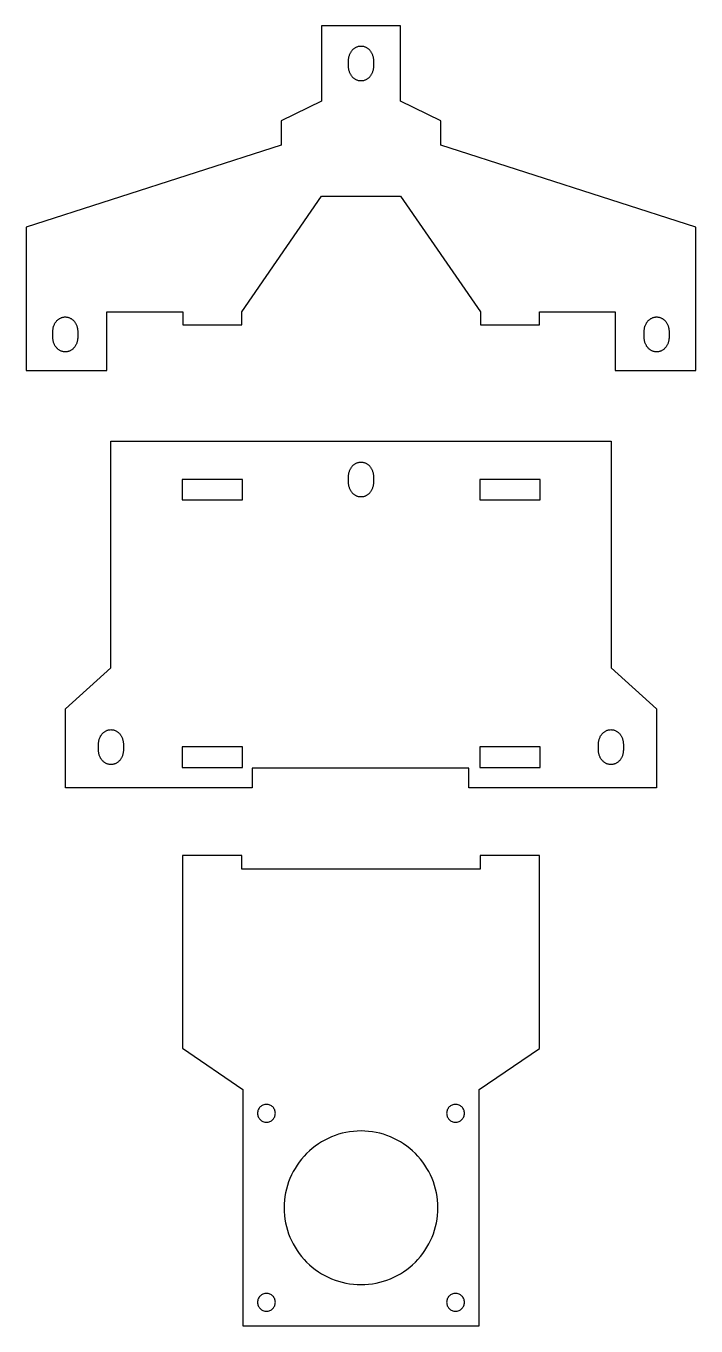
# Model space of a CAD drawing. Extents: x 169 to 761, y 293 to 637.
# Drawn here: x 168.8 to 338.8, y 307 to 637 of the extents above; entities that cross this region are included whole.
import ezdxf

# ---------------------------------------------------------------- set-up
doc = ezdxf.new("R2010")
doc.units = 0
doc.layers.add('CAMADA_1', color=7, linetype='CONTINUOUS')

msp = doc.modelspace()

# ---------------------------------------------------------------- linework, layer by layer
at = {"layer": 'CAMADA_1'}
for points in [[(318.32, 557.01), (318.32, 549.58), (338.82, 549.58), (338.82, 579.61), (338.82, 585.95), (274.08, 606.77), (274.07, 606.77), (274.07, 612.89), (263.82, 617.88), (263.82, 636.99), (243.82, 636.99), (243.82, 617.9), (233.57, 612.89), (233.57, 606.77), (233.56, 606.77), (168.82, 585.95), (168.82, 579.61), (168.82, 549.58), (189.32, 549.58), (189.32, 553.93), (189.32, 564.43), (208.62, 564.43), (208.62, 561.13), (223.62, 561.13), (223.62, 564.43), (243.82, 593.78), (263.82, 593.79), (284.12, 564.43), (284.12, 561.16), (299.12, 561.16), (299.12, 564.43), (318.32, 564.43)], [(250.67, 626.83), (250.67, 628.27), (250.67, 628.46), (250.69, 628.65), (250.71, 628.83), (250.73, 629.01), (250.77, 629.18), (250.81, 629.35), (250.86, 629.52), (250.92, 629.69), (250.98, 629.85), (251.05, 630), (251.13, 630.16), (251.21, 630.3), (251.3, 630.45), (251.39, 630.58), (251.49, 630.72), (251.59, 630.84), (251.7, 630.96), (251.82, 631.08), (251.94, 631.18), (252.06, 631.29), (252.19, 631.38), (252.32, 631.47), (252.45, 631.55), (252.59, 631.62), (252.74, 631.69), (252.88, 631.74), (253.03, 631.79), (253.19, 631.83), (253.34, 631.86), (253.5, 631.89), (253.66, 631.9), (253.82, 631.91), (253.98, 631.9), (254.14, 631.89), (254.3, 631.86), (254.45, 631.83), (254.61, 631.79), (254.76, 631.74), (254.9, 631.69), (255.05, 631.62), (255.19, 631.55), (255.32, 631.47), (255.45, 631.38), (255.58, 631.29), (255.7, 631.18), (255.82, 631.08), (255.94, 630.96), (256.05, 630.84), (256.15, 630.72), (256.25, 630.58), (256.34, 630.45), (256.43, 630.3), (256.51, 630.16), (256.59, 630), (256.66, 629.85), (256.72, 629.69), (256.78, 629.52), (256.83, 629.35), (256.87, 629.18), (256.91, 629.01), (256.93, 628.83), (256.95, 628.65), (256.97, 628.46), (256.97, 628.27), (256.97, 626.71), (256.97, 626.67), (256.97, 626.48), (256.95, 626.3), (256.93, 626.12), (256.91, 625.94), (256.87, 625.76), (256.83, 625.59), (256.78, 625.42), (256.72, 625.26), (256.66, 625.1), (256.59, 624.94), (256.51, 624.79), (256.43, 624.64), (256.34, 624.5), (256.25, 624.36), (256.15, 624.23), (256.05, 624.1), (255.94, 623.98), (255.82, 623.87), (255.7, 623.76), (255.58, 623.66), (255.45, 623.56), (255.32, 623.48), (255.19, 623.4), (255.05, 623.32), (254.9, 623.26), (254.76, 623.2), (254.61, 623.15), (254.45, 623.11), (254.3, 623.08), (254.14, 623.06), (253.98, 623.04), (253.82, 623.04), (253.66, 623.04), (253.5, 623.06), (253.34, 623.08), (253.19, 623.11), (253.03, 623.15), (252.88, 623.2), (252.74, 623.26), (252.59, 623.32), (252.45, 623.4), (252.32, 623.48), (252.19, 623.56), (252.06, 623.66), (251.94, 623.76), (251.82, 623.87), (251.7, 623.98), (251.59, 624.1), (251.49, 624.23), (251.39, 624.36), (251.3, 624.5), (251.21, 624.64), (251.13, 624.79), (251.05, 624.94), (250.98, 625.1), (250.92, 625.26), (250.86, 625.42), (250.81, 625.59), (250.77, 625.76), (250.73, 625.94), (250.71, 626.12), (250.69, 626.3), (250.67, 626.48), (250.67, 626.67)], [(175.64, 558.08), (175.64, 559.52), (175.64, 559.71), (175.65, 559.89), (175.67, 560.07), (175.7, 560.25), (175.73, 560.43), (175.78, 560.6), (175.83, 560.77), (175.88, 560.93), (175.95, 561.09), (176.02, 561.25), (176.09, 561.4), (176.17, 561.55), (176.26, 561.69), (176.35, 561.83), (176.45, 561.96), (176.56, 562.09), (176.67, 562.21), (176.78, 562.32), (176.9, 562.43), (177.02, 562.53), (177.15, 562.62), (177.28, 562.71), (177.42, 562.79), (177.56, 562.86), (177.7, 562.93), (177.85, 562.99), (178, 563.04), (178.15, 563.08), (178.31, 563.11), (178.46, 563.13), (178.62, 563.15), (178.79, 563.15), (178.95, 563.15), (179.11, 563.13), (179.26, 563.11), (179.42, 563.08), (179.57, 563.04), (179.72, 562.99), (179.87, 562.93), (180.01, 562.86), (180.15, 562.79), (180.29, 562.71), (180.42, 562.62), (180.55, 562.53), (180.67, 562.43), (180.79, 562.32), (180.9, 562.21), (181.01, 562.09), (181.12, 561.96), (181.22, 561.83), (181.31, 561.69), (181.4, 561.55), (181.48, 561.4), (181.55, 561.25), (181.62, 561.09), (181.69, 560.93), (181.74, 560.77), (181.79, 560.6), (181.84, 560.43), (181.87, 560.25), (181.9, 560.07), (181.92, 559.89), (181.93, 559.71), (181.94, 559.52), (181.94, 557.95), (181.94, 557.92), (181.93, 557.73), (181.92, 557.54), (181.9, 557.36), (181.87, 557.18), (181.84, 557.01), (181.79, 556.84), (181.74, 556.67), (181.69, 556.5), (181.62, 556.34), (181.55, 556.18), (181.48, 556.03), (181.4, 555.88), (181.31, 555.74), (181.22, 555.6), (181.12, 555.47), (181.01, 555.35), (180.9, 555.23), (180.79, 555.11), (180.67, 555), (180.55, 554.9), (180.42, 554.81), (180.29, 554.72), (180.15, 554.64), (180.01, 554.57), (179.87, 554.5), (179.72, 554.45), (179.57, 554.4), (179.42, 554.36), (179.26, 554.33), (179.11, 554.3), (178.95, 554.29), (178.79, 554.28), (178.62, 554.29), (178.46, 554.3), (178.31, 554.33), (178.15, 554.36), (178, 554.4), (177.85, 554.45), (177.7, 554.5), (177.56, 554.57), (177.42, 554.64), (177.28, 554.72), (177.15, 554.81), (177.02, 554.9), (176.9, 555), (176.78, 555.11), (176.67, 555.23), (176.56, 555.35), (176.45, 555.47), (176.35, 555.6), (176.26, 555.74), (176.17, 555.88), (176.09, 556.03), (176.02, 556.18), (175.95, 556.34), (175.88, 556.5), (175.83, 556.67), (175.78, 556.84), (175.73, 557.01), (175.7, 557.18), (175.67, 557.36), (175.65, 557.54), (175.64, 557.73), (175.64, 557.92)], [(325.68, 558.08), (325.68, 559.52), (325.68, 559.71), (325.7, 559.89), (325.72, 560.07), (325.74, 560.25), (325.78, 560.43), (325.82, 560.6), (325.87, 560.77), (325.93, 560.93), (325.99, 561.09), (326.06, 561.25), (326.14, 561.4), (326.22, 561.55), (326.3, 561.69), (326.4, 561.83), (326.5, 561.96), (326.6, 562.09), (326.71, 562.21), (326.83, 562.32), (326.94, 562.43), (327.07, 562.53), (327.2, 562.62), (327.33, 562.71), (327.46, 562.79), (327.6, 562.86), (327.75, 562.93), (327.89, 562.99), (328.04, 563.04), (328.19, 563.08), (328.35, 563.11), (328.51, 563.13), (328.67, 563.15), (328.83, 563.15), (328.99, 563.15), (329.15, 563.13), (329.31, 563.11), (329.46, 563.08), (329.62, 563.04), (329.77, 562.99), (329.91, 562.93), (330.06, 562.86), (330.19, 562.79), (330.33, 562.71), (330.46, 562.62), (330.59, 562.53), (330.71, 562.43), (330.83, 562.32), (330.95, 562.21), (331.06, 562.09), (331.16, 561.96), (331.26, 561.83), (331.35, 561.69), (331.44, 561.55), (331.52, 561.4), (331.6, 561.25), (331.67, 561.09), (331.73, 560.93), (331.79, 560.77), (331.84, 560.6), (331.88, 560.43), (331.92, 560.25), (331.94, 560.07), (331.96, 559.89), (331.98, 559.71), (331.98, 559.52), (331.98, 557.95), (331.98, 557.92), (331.98, 557.73), (331.96, 557.54), (331.94, 557.36), (331.92, 557.18), (331.88, 557.01), (331.84, 556.84), (331.79, 556.67), (331.73, 556.5), (331.67, 556.34), (331.6, 556.18), (331.52, 556.03), (331.44, 555.88), (331.35, 555.74), (331.26, 555.6), (331.16, 555.47), (331.06, 555.35), (330.95, 555.23), (330.83, 555.11), (330.71, 555), (330.59, 554.9), (330.46, 554.81), (330.33, 554.72), (330.19, 554.64), (330.06, 554.57), (329.91, 554.5), (329.77, 554.45), (329.62, 554.4), (329.46, 554.36), (329.31, 554.33), (329.15, 554.3), (328.99, 554.29), (328.83, 554.28), (328.67, 554.29), (328.51, 554.3), (328.35, 554.33), (328.19, 554.36), (328.04, 554.4), (327.89, 554.45), (327.75, 554.5), (327.6, 554.57), (327.46, 554.64), (327.33, 554.72), (327.2, 554.81), (327.07, 554.9), (326.94, 555), (326.83, 555.11), (326.71, 555.23), (326.6, 555.35), (326.5, 555.47), (326.4, 555.6), (326.3, 555.74), (326.22, 555.88), (326.14, 556.03), (326.06, 556.18), (325.99, 556.34), (325.93, 556.5), (325.87, 556.67), (325.82, 556.84), (325.78, 557.01), (325.74, 557.18), (325.72, 557.36), (325.7, 557.54), (325.68, 557.73), (325.68, 557.92)], [(178.82, 453.64), (178.82, 463.64), (190.32, 474.12), (190.32, 531.61), (317.32, 531.61), (317.32, 474.12), (328.82, 463.64), (328.82, 443.61), (281.2, 443.61), (281.2, 443.66), (281.2, 448.66), (226.2, 448.66), (226.2, 443.66), (226.2, 443.61), (178.82, 443.61), (178.82, 453.63)], [(250.67, 521.24), (250.67, 522.68), (250.67, 522.87), (250.69, 523.05), (250.71, 523.24), (250.73, 523.41), (250.77, 523.59), (250.81, 523.76), (250.86, 523.93), (250.92, 524.1), (250.98, 524.26), (251.05, 524.41), (251.13, 524.57), (251.21, 524.71), (251.3, 524.86), (251.39, 524.99), (251.49, 525.12), (251.59, 525.25), (251.7, 525.37), (251.82, 525.49), (251.94, 525.59), (252.06, 525.69), (252.19, 525.79), (252.32, 525.88), (252.45, 525.96), (252.59, 526.03), (252.74, 526.09), (252.88, 526.15), (253.03, 526.2), (253.19, 526.24), (253.34, 526.27), (253.5, 526.3), (253.66, 526.31), (253.82, 526.31), (253.98, 526.31), (254.14, 526.3), (254.3, 526.27), (254.45, 526.24), (254.61, 526.2), (254.76, 526.15), (254.9, 526.09), (255.05, 526.03), (255.19, 525.96), (255.32, 525.88), (255.45, 525.79), (255.58, 525.69), (255.7, 525.59), (255.82, 525.49), (255.94, 525.37), (256.05, 525.25), (256.15, 525.12), (256.25, 524.99), (256.34, 524.86), (256.43, 524.71), (256.51, 524.57), (256.59, 524.41), (256.66, 524.26), (256.72, 524.1), (256.78, 523.93), (256.83, 523.76), (256.87, 523.59), (256.91, 523.41), (256.93, 523.24), (256.95, 523.05), (256.97, 522.87), (256.97, 522.68), (256.97, 521.12), (256.97, 521.08), (256.97, 520.89), (256.95, 520.71), (256.93, 520.53), (256.91, 520.35), (256.87, 520.17), (256.83, 520), (256.78, 519.83), (256.72, 519.67), (256.66, 519.5), (256.59, 519.35), (256.51, 519.2), (256.43, 519.05), (256.34, 518.91), (256.25, 518.77), (256.15, 518.64), (256.05, 518.51), (255.94, 518.39), (255.82, 518.28), (255.7, 518.17), (255.58, 518.07), (255.45, 517.97), (255.32, 517.89), (255.19, 517.81), (255.05, 517.73), (254.9, 517.67), (254.76, 517.61), (254.61, 517.56), (254.45, 517.52), (254.3, 517.49), (254.14, 517.47), (253.98, 517.45), (253.82, 517.45), (253.66, 517.45), (253.5, 517.47), (253.34, 517.49), (253.19, 517.52), (253.03, 517.56), (252.88, 517.61), (252.74, 517.67), (252.59, 517.73), (252.45, 517.81), (252.32, 517.89), (252.19, 517.97), (252.06, 518.07), (251.94, 518.17), (251.82, 518.28), (251.7, 518.39), (251.59, 518.51), (251.49, 518.64), (251.39, 518.77), (251.3, 518.91), (251.21, 519.05), (251.13, 519.2), (251.05, 519.35), (250.98, 519.5), (250.92, 519.67), (250.86, 519.83), (250.81, 520), (250.77, 520.17), (250.73, 520.35), (250.71, 520.53), (250.69, 520.71), (250.67, 520.89), (250.67, 521.08)], [(208.47, 516.7), (223.77, 516.7), (223.77, 521.9), (208.47, 521.9)], [(283.97, 516.7), (299.27, 516.7), (299.27, 521.9), (283.97, 521.9)], [(187.23, 453.32), (187.23, 454.76), (187.23, 454.95), (187.24, 455.14), (187.26, 455.32), (187.29, 455.5), (187.33, 455.67), (187.37, 455.84), (187.42, 456.01), (187.47, 456.18), (187.54, 456.34), (187.61, 456.5), (187.68, 456.65), (187.76, 456.79), (187.85, 456.94), (187.95, 457.07), (188.04, 457.21), (188.15, 457.33), (188.26, 457.45), (188.37, 457.57), (188.49, 457.67), (188.62, 457.78), (188.74, 457.87), (188.87, 457.96), (189.01, 458.04), (189.15, 458.11), (189.29, 458.18), (189.44, 458.23), (189.59, 458.28), (189.74, 458.32), (189.9, 458.35), (190.05, 458.38), (190.21, 458.39), (190.38, 458.4), (190.54, 458.39), (190.7, 458.38), (190.86, 458.35), (191.01, 458.32), (191.16, 458.28), (191.31, 458.23), (191.46, 458.18), (191.6, 458.11), (191.74, 458.04), (191.88, 457.96), (192.01, 457.87), (192.14, 457.78), (192.26, 457.67), (192.38, 457.57), (192.49, 457.45), (192.6, 457.33), (192.71, 457.21), (192.81, 457.07), (192.9, 456.94), (192.99, 456.79), (193.07, 456.65), (193.15, 456.5), (193.22, 456.34), (193.28, 456.18), (193.34, 456.01), (193.38, 455.84), (193.43, 455.67), (193.46, 455.5), (193.49, 455.32), (193.51, 455.14), (193.52, 454.95), (193.53, 454.76), (193.53, 453.2), (193.53, 453.16), (193.52, 452.97), (193.51, 452.79), (193.49, 452.61), (193.46, 452.43), (193.43, 452.25), (193.38, 452.08), (193.34, 451.91), (193.28, 451.75), (193.22, 451.59), (193.15, 451.43), (193.07, 451.28), (192.99, 451.13), (192.9, 450.99), (192.81, 450.85), (192.71, 450.72), (192.6, 450.59), (192.49, 450.47), (192.38, 450.36), (192.26, 450.25), (192.14, 450.15), (192.01, 450.05), (191.88, 449.97), (191.74, 449.89), (191.6, 449.81), (191.46, 449.75), (191.31, 449.69), (191.16, 449.64), (191.01, 449.6), (190.86, 449.57), (190.7, 449.55), (190.54, 449.53), (190.38, 449.53), (190.21, 449.53), (190.05, 449.55), (189.9, 449.57), (189.74, 449.6), (189.59, 449.64), (189.44, 449.69), (189.29, 449.75), (189.15, 449.81), (189.01, 449.89), (188.87, 449.97), (188.74, 450.05), (188.62, 450.15), (188.49, 450.25), (188.37, 450.36), (188.26, 450.47), (188.15, 450.59), (188.04, 450.72), (187.95, 450.85), (187.85, 450.99), (187.76, 451.13), (187.68, 451.28), (187.61, 451.43), (187.54, 451.59), (187.47, 451.75), (187.42, 451.91), (187.37, 452.08), (187.33, 452.25), (187.29, 452.43), (187.26, 452.61), (187.24, 452.79), (187.23, 452.97), (187.23, 453.16)], [(314.09, 453.32), (314.09, 454.76), (314.09, 454.95), (314.1, 455.14), (314.12, 455.32), (314.15, 455.5), (314.19, 455.67), (314.23, 455.84), (314.28, 456.01), (314.34, 456.18), (314.4, 456.34), (314.47, 456.5), (314.54, 456.65), (314.63, 456.79), (314.71, 456.94), (314.81, 457.07), (314.91, 457.21), (315.01, 457.33), (315.12, 457.45), (315.23, 457.57), (315.35, 457.67), (315.48, 457.78), (315.6, 457.87), (315.74, 457.96), (315.87, 458.04), (316.01, 458.11), (316.15, 458.18), (316.3, 458.23), (316.45, 458.28), (316.6, 458.32), (316.76, 458.35), (316.92, 458.38), (317.08, 458.39), (317.24, 458.4), (317.4, 458.39), (317.56, 458.38), (317.72, 458.35), (317.87, 458.32), (318.03, 458.28), (318.17, 458.23), (318.32, 458.18), (318.46, 458.11), (318.6, 458.04), (318.74, 457.96), (318.87, 457.87), (319, 457.78), (319.12, 457.67), (319.24, 457.57), (319.36, 457.45), (319.47, 457.33), (319.57, 457.21), (319.67, 457.07), (319.76, 456.94), (319.85, 456.79), (319.93, 456.65), (320.01, 456.5), (320.08, 456.34), (320.14, 456.18), (320.2, 456.01), (320.25, 455.84), (320.29, 455.67), (320.32, 455.5), (320.35, 455.32), (320.37, 455.14), (320.38, 454.95), (320.39, 454.76), (320.39, 453.2), (320.39, 453.16), (320.38, 452.97), (320.37, 452.79), (320.35, 452.61), (320.32, 452.43), (320.29, 452.25), (320.25, 452.08), (320.2, 451.91), (320.14, 451.75), (320.08, 451.59), (320.01, 451.43), (319.93, 451.28), (319.85, 451.13), (319.76, 450.99), (319.67, 450.85), (319.57, 450.72), (319.47, 450.59), (319.36, 450.47), (319.24, 450.36), (319.12, 450.25), (319, 450.15), (318.87, 450.05), (318.74, 449.97), (318.6, 449.89), (318.46, 449.81), (318.32, 449.75), (318.17, 449.69), (318.03, 449.64), (317.87, 449.6), (317.72, 449.57), (317.56, 449.55), (317.4, 449.53), (317.24, 449.53), (317.08, 449.53), (316.92, 449.55), (316.76, 449.57), (316.6, 449.6), (316.45, 449.64), (316.3, 449.69), (316.15, 449.75), (316.01, 449.81), (315.87, 449.89), (315.74, 449.97), (315.6, 450.05), (315.48, 450.15), (315.35, 450.25), (315.23, 450.36), (315.12, 450.47), (315.01, 450.59), (314.91, 450.72), (314.81, 450.85), (314.71, 450.99), (314.63, 451.13), (314.54, 451.28), (314.47, 451.43), (314.4, 451.59), (314.34, 451.75), (314.28, 451.91), (314.23, 452.08), (314.19, 452.25), (314.15, 452.43), (314.12, 452.61), (314.1, 452.79), (314.09, 452.97), (314.09, 453.16)], [(208.47, 448.82), (223.77, 448.82), (223.77, 454.02), (208.47, 454.02)], [(283.97, 448.82), (299.27, 448.82), (299.27, 454.02), (283.97, 454.02)], [(328.82, 453.63), (328.82, 453.64)], [(208.57, 424.74), (208.57, 377.56), (223.82, 367.04), (223.82, 307.04), (283.82, 307.04), (283.82, 367.04), (299.07, 377.51), (299.07, 426.49), (284.07, 426.49), (284.07, 422.99), (223.57, 422.99), (223.57, 426.49), (208.57, 426.49)], [(229.83, 363.29), (229.6, 363.28), (229.38, 363.24), (229.16, 363.19), (228.95, 363.11), (228.75, 363.02), (228.57, 362.9), (228.39, 362.77), (228.23, 362.63), (228.09, 362.47), (227.96, 362.29), (227.84, 362.11), (227.75, 361.91), (227.67, 361.7), (227.62, 361.48), (227.58, 361.26), (227.57, 361.03), (227.58, 360.8), (227.62, 360.57), (227.67, 360.35), (227.75, 360.15), (227.84, 359.95), (227.96, 359.76), (228.09, 359.59), (228.23, 359.43), (228.39, 359.28), (228.57, 359.15), (228.75, 359.04), (228.95, 358.94), (229.16, 358.87), (229.38, 358.81), (229.6, 358.78), (229.83, 358.76), (230.06, 358.78), (230.29, 358.81), (230.51, 358.87), (230.71, 358.94), (230.91, 359.04), (231.1, 359.15), (231.27, 359.28), (231.43, 359.43), (231.58, 359.59), (231.71, 359.76), (231.82, 359.95), (231.92, 360.15), (231.99, 360.35), (232.05, 360.57), (232.08, 360.8), (232.1, 361.03), (232.08, 361.26), (232.05, 361.48), (231.99, 361.7), (231.92, 361.91), (231.82, 362.11), (231.71, 362.29), (231.58, 362.47), (231.43, 362.63), (231.27, 362.77), (231.1, 362.9), (230.91, 363.02), (230.71, 363.11), (230.51, 363.19), (230.29, 363.24), (230.06, 363.28)], [(277.81, 363.29), (277.58, 363.28), (277.35, 363.24), (277.13, 363.19), (276.93, 363.11), (276.73, 363.02), (276.54, 362.9), (276.37, 362.77), (276.21, 362.63), (276.06, 362.47), (275.93, 362.29), (275.82, 362.11), (275.72, 361.91), (275.65, 361.7), (275.59, 361.48), (275.56, 361.26), (275.54, 361.03), (275.56, 360.8), (275.59, 360.57), (275.65, 360.35), (275.72, 360.15), (275.82, 359.95), (275.93, 359.76), (276.06, 359.59), (276.21, 359.43), (276.37, 359.28), (276.54, 359.15), (276.73, 359.04), (276.93, 358.94), (277.13, 358.87), (277.35, 358.81), (277.58, 358.78), (277.81, 358.76), (278.04, 358.78), (278.26, 358.81), (278.48, 358.87), (278.69, 358.94), (278.89, 359.04), (279.07, 359.15), (279.25, 359.28), (279.41, 359.43), (279.55, 359.59), (279.68, 359.76), (279.8, 359.95), (279.89, 360.15), (279.97, 360.35), (280.02, 360.57), (280.06, 360.8), (280.07, 361.03), (280.06, 361.26), (280.02, 361.48), (279.97, 361.7), (279.89, 361.91), (279.8, 362.11), (279.68, 362.29), (279.55, 362.47), (279.41, 362.63), (279.25, 362.77), (279.07, 362.9), (278.89, 363.02), (278.69, 363.11), (278.48, 363.19), (278.26, 363.24), (278.04, 363.28)], [(229.83, 315.32), (229.6, 315.3), (229.38, 315.27), (229.16, 315.21), (228.95, 315.14), (228.75, 315.04), (228.57, 314.93), (228.39, 314.8), (228.23, 314.65), (228.09, 314.49), (227.96, 314.32), (227.84, 314.13), (227.75, 313.93), (227.67, 313.73), (227.62, 313.51), (227.58, 313.28), (227.57, 313.05), (227.58, 312.82), (227.62, 312.6), (227.67, 312.38), (227.75, 312.17), (227.84, 311.97), (227.96, 311.79), (228.09, 311.61), (228.23, 311.45), (228.39, 311.31), (228.57, 311.18), (228.75, 311.06), (228.95, 310.97), (229.16, 310.89), (229.38, 310.84), (229.6, 310.8), (229.83, 310.79), (230.06, 310.8), (230.29, 310.84), (230.51, 310.89), (230.71, 310.97), (230.91, 311.06), (231.1, 311.18), (231.27, 311.31), (231.43, 311.45), (231.58, 311.61), (231.71, 311.79), (231.82, 311.97), (231.92, 312.17), (231.99, 312.38), (232.05, 312.6), (232.08, 312.82), (232.1, 313.05), (232.08, 313.28), (232.05, 313.51), (231.99, 313.73), (231.92, 313.93), (231.82, 314.13), (231.71, 314.32), (231.58, 314.49), (231.43, 314.65), (231.27, 314.8), (231.1, 314.93), (230.91, 315.04), (230.71, 315.14), (230.51, 315.21), (230.29, 315.27), (230.06, 315.3)], [(277.81, 315.32), (277.58, 315.3), (277.35, 315.27), (277.13, 315.21), (276.93, 315.14), (276.73, 315.04), (276.54, 314.93), (276.37, 314.8), (276.21, 314.65), (276.06, 314.49), (275.93, 314.32), (275.82, 314.13), (275.72, 313.93), (275.65, 313.73), (275.59, 313.51), (275.56, 313.28), (275.54, 313.05), (275.56, 312.82), (275.59, 312.6), (275.65, 312.38), (275.72, 312.17), (275.82, 311.97), (275.93, 311.79), (276.06, 311.61), (276.21, 311.45), (276.37, 311.31), (276.54, 311.18), (276.73, 311.06), (276.93, 310.97), (277.13, 310.89), (277.35, 310.84), (277.58, 310.8), (277.81, 310.79), (278.04, 310.8), (278.26, 310.84), (278.48, 310.89), (278.69, 310.97), (278.89, 311.06), (279.07, 311.18), (279.25, 311.31), (279.41, 311.45), (279.55, 311.61), (279.68, 311.79), (279.8, 311.97), (279.89, 312.17), (279.97, 312.38), (280.02, 312.6), (280.06, 312.82), (280.07, 313.05), (280.06, 313.28), (280.02, 313.51), (279.97, 313.73), (279.89, 313.93), (279.8, 314.13), (279.68, 314.32), (279.55, 314.49), (279.41, 314.65), (279.25, 314.8), (279.07, 314.93), (278.89, 315.04), (278.69, 315.14), (278.48, 315.21), (278.26, 315.27), (278.04, 315.3)]]:
    msp.add_lwpolyline(points, close=True, dxfattribs=at)
msp.add_lwpolyline([(253.82, 356.54, 0.414214), (234.32, 337.04, 0.414214), (253.82, 317.54, 0.414214), (273.32, 337.04, 0.414214)], format="xyb", close=True, dxfattribs=at)

doc.saveas('drawing.dxf')
